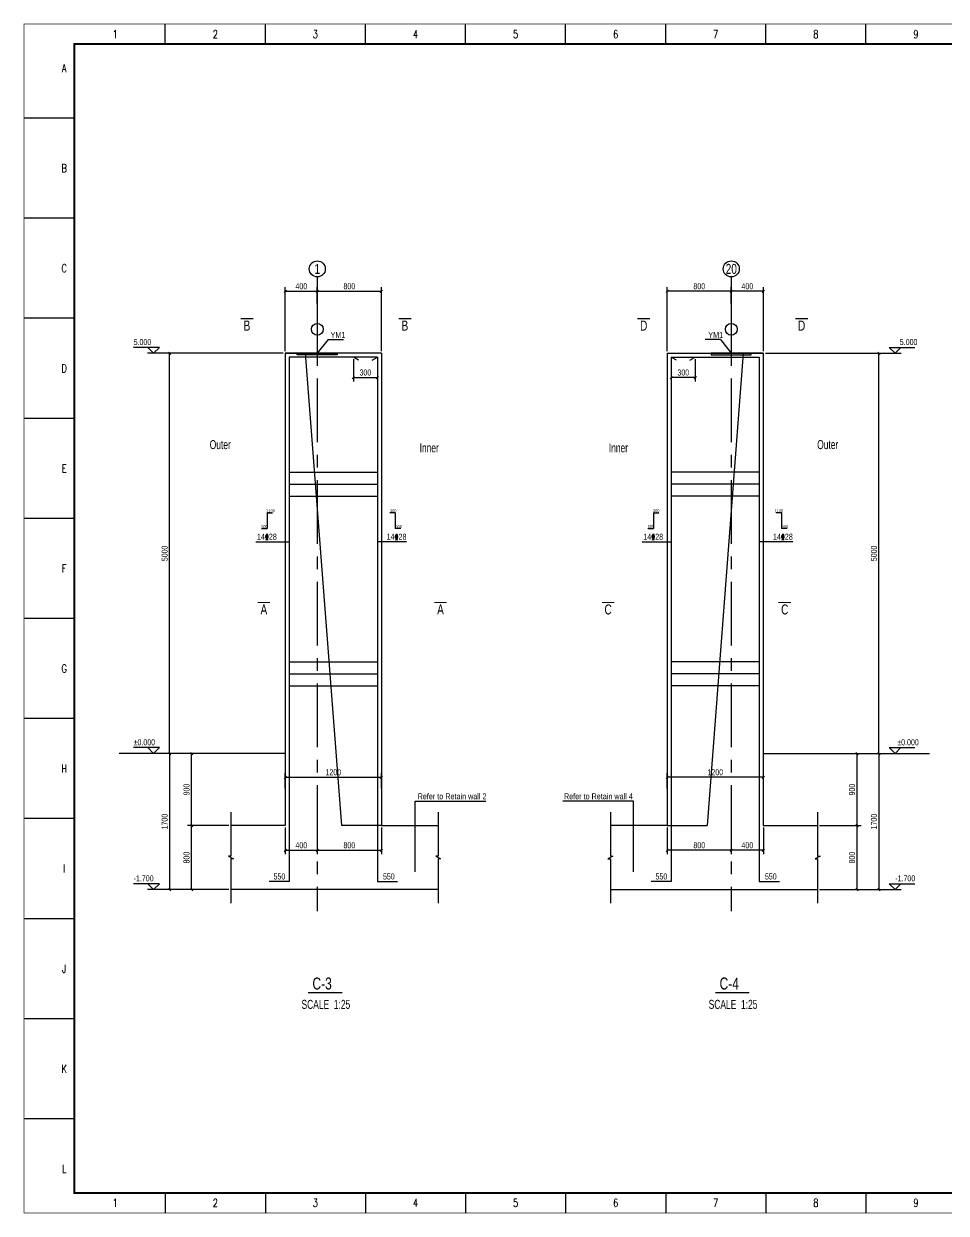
# Model space of a CAD drawing. Header units: millimetres. Extents: x -15901 to 146244, y -607033 to -56344.
# Drawn here: x -12722 to 33359, y -607033 to -547598 of the extents above; entities that cross this region are included whole.
import ezdxf
from ezdxf.enums import TextEntityAlignment as Align

# ---------------------------------------------------------------- set-up
doc = ezdxf.new("R2010")
doc.units = ezdxf.units.MM
doc.header["$LTSCALE"] = 2000
doc.linetypes.add('CENTER', pattern=[50.8, 31.75, -6.35, 6.35, -6.35])
doc.linetypes.add('HIDDEN', pattern=[9.525, 6.35, -3.175])
for name, color, linetype in [('4', 2, 'Continuous'), ('S_01', 3, 'Continuous'), ('S_01_OUTL', 3, 'Continuous'), ('S_02_AXIS', 171, 'CENTER'), ('S_03_HIDD', 4, 'HIDDEN'), ('S_04', 2, 'Continuous'), ('S_04_TEXT', 2, 'Continuous'), ('S_05_DIMS', 7, 'Continuous'), ('S_06_RBAR', 1, 'Continuous'), ('S_07_LSHOW', 6, 'Continuous'), ('S_08_HATCH', 8, 'Continuous'), ('TEXT', 3, 'Continuous'), ('TK', 1, 'Continuous')]:
    doc.layers.add(name, color=color, linetype=linetype)
doc.styles.add('KS', font='kstxt.shx', dxfattribs={"width": 0.7, "height": 300, "bigfont": 'kshz.shx'})
doc.styles.add('TK-HZ', font='txt.shx', dxfattribs={"width": 0.8, "bigfont": 'hztxt.shx'})
doc.dimstyles.new('KSDIM0.25', dxfattribs={"dimtxt": 300, "dimasz": 120, "dimexe": 200, "dimexo": 100, "dimgap": 100, "dimtad": 1, "dimdec": 0, "dimlfac": 0.25, "dimzin": 14, "dimdsep": 46, "dimtxsty": 'KS', "dimblk": 'ARCHTICK', "dimblk1": 'OBLIQUE', "dimblk2": 'OBLIQUE', "dimsah": 1, "dimcen": -900, "dimclrd": 7, "dimclre": 7, "dimclrt": 2, "dimazin": 3, "dimtfac": 1, "dimtdec": 0, "dimtix": 1, "dimtmove": 2, "dimatfit": 2, "dimfxl": 1, "dimtolj": 1, "dimtzin": 14, "dimlwd": -3, "dimarcsym": 0})
doc.dimstyles.new('KSDIM1.2', dxfattribs={"dimtxt": 300, "dimasz": 120, "dimexe": 200, "dimexo": 100, "dimgap": 100, "dimtad": 1, "dimdec": 0, "dimlfac": 1.2, "dimzin": 14, "dimdsep": 46, "dimtxsty": 'KS', "dimblk": 'ARCHTICK', "dimblk1": 'OBLIQUE', "dimblk2": 'OBLIQUE', "dimsah": 1, "dimcen": -900, "dimclrd": 7, "dimclre": 7, "dimclrt": 2, "dimazin": 3, "dimtfac": 1, "dimtdec": 0, "dimtix": 1, "dimtmove": 2, "dimatfit": 2, "dimfxl": 1, "dimtolj": 1, "dimtzin": 14, "dimlwd": -3, "dimlwe": -1, "dimarcsym": 0})

# ---------------------------------------------------------------- blocks, each defined once
blk = doc.blocks.new('A1-1')
at = {"layer": 'TK', "color": 7}
for p, q in [((7050, 58400), (7050, 59400)), ((12050, 58400), (12050, 59400)), ((17050, 58400), (17050, 59400)), ((22050, 58400), (22050, 59400)), ((27050, 58400), (27050, 59400)), ((32050, 58400), (32050, 59400)), ((37050, 58400), (37050, 59400)), ((42050, 58400), (42050, 59400)), ((2500, 54700), (0, 54700)), ((2500, 49700), (0, 49700)), ((2500, 44700), (0, 44700)), ((2500, 39700), (0, 39700)), ((2500, 34700), (0, 34700)), ((2500, 29700), (0, 29700)), ((2500, 24700), (0, 24700)), ((2500, 19700), (0, 19700)), ((2500, 14700), (0, 14700)), ((2500, 9700), (0, 9700)), ((2500, 4700), (0, 4700)), ((7050, 1000), (7050, 0)), ((12050, 1000), (12050, 0)), ((17050, 1000), (17050, 0)), ((22050, 1000), (22050, 0)), ((27050, 1000), (27050, 0)), ((32050, 1000), (32050, 0)), ((37050, 1000), (37050, 0)), ((42050, 1000), (42050, 0))]:
    blk.add_line(p, q, dxfattribs=at)
for points, const_width in [([(0, 0), (84100, 0), (84100, 59400), (0, 59400)], 35), ([(2500, 1000), (83100, 1000), (83100, 58400), (2500, 58400)], 100)]:
    blk.add_lwpolyline(points, close=True, dxfattribs=dict(at, const_width=const_width))
at = {"layer": 'TK', "color": 7, "style": 'TK-HZ', "width": 0.75}
for s, p in [('1', (4550, 58900)), ('2', (9550, 58900)), ('3', (14550, 58900)), ('4', (19550, 58900)), ('5', (24550, 58900)), ('6', (29550, 58900)), ('7', (34550, 58900)), ('8', (39550, 58900)), ('9', (44550, 58900)), ('A', (2000, 57200)), ('B', (2000, 52200)), ('C', (2000, 47200)), ('D', (2000, 42200)), ('E', (2000, 37200)), ('F', (2000, 32200)), ('G', (2000, 27200)), ('H', (2000, 22200)), ('I', (2000, 17200)), ('J', (2000, 12200)), ('K', (2000, 7200)), ('L', (2000, 2200)), ('1', (4550, 500)), ('2', (9550, 500)), ('3', (14550, 500)), ('4', (19550, 500)), ('5', (24550, 500)), ('6', (29550, 500)), ('7', (34550, 500)), ('8', (39550, 500)), ('9', (44550, 500))]:
    blk.add_text(s, height=400, dxfattribs=at).set_placement(p, align=Align.MIDDLE_CENTER)
blk = doc.blocks.new('_OBLIQUE')
at = {"color": 1}
blk.add_line((-0.5, -0.5), (0.5, 0.5), dxfattribs=at)
blk = doc.blocks.new('*D669')
at = {"layer": 'Defpoints', "color": 0}
for p in [(1941, -560964), (1941, -561669), (341, -564063)]:
    blk.add_point(p, dxfattribs=at)
at = {"layer": 'S_05_DIMS', "color": 7, "lineweight": -2}
for p, q in [((341, -563963), (341, -560764)), ((1941, -561569), (1941, -560764))]:
    blk.add_line(p, q, dxfattribs=at)
at = {"layer": 'S_05_DIMS', "color": 7, "lineweight": -3}
blk.add_line((341, -560964), (1941, -560964), dxfattribs=at)
at = {"layer": 'S_05_DIMS', "color": 7, "linetype": 'ByBlock', "lineweight": -3, "xscale": 120, "yscale": 120, "zscale": 120, "rotation": 180}
blk.add_blockref('_OBLIQUE', (341, -560964), dxfattribs=at)
at = {"layer": 'S_05_DIMS', "color": 7, "linetype": 'ByBlock', "lineweight": -3, "xscale": 120, "yscale": 120, "zscale": 120}
blk.add_blockref('_OBLIQUE', (1941, -560964), dxfattribs=at)
at = {"layer": 'S_05_DIMS', "color": 2, "insert": (1141, -560714), "char_height": 300, "attachment_point": 5, "style": 'KS'}
blk.add_mtext('\\A1;400', dxfattribs=at)
blk = doc.blocks.new('_ArchTick')
at = {"color": 0, "linetype": 'ByBlock', "const_width": 0.15}
blk.add_lwpolyline([(-0.5, -0.5), (0.5, 0.5)], dxfattribs=at)
blk = doc.blocks.new('*D670')
at = {"layer": 'Defpoints', "color": 0}
for p in [(5141, -560964), (1941, -561669), (5141, -564063)]:
    blk.add_point(p, dxfattribs=at)
at = {"layer": 'S_05_DIMS', "color": 7, "lineweight": -2}
for p, q in [((1941, -561569), (1941, -560764)), ((5141, -563963), (5141, -560764))]:
    blk.add_line(p, q, dxfattribs=at)
at = {"layer": 'S_05_DIMS', "color": 7, "lineweight": -3}
blk.add_line((1941, -560964), (5141, -560964), dxfattribs=at)
at = {"layer": 'S_05_DIMS', "color": 7, "linetype": 'ByBlock', "lineweight": -3, "xscale": 120, "yscale": 120, "zscale": 120, "rotation": 180}
blk.add_blockref('_OBLIQUE', (1941, -560964), dxfattribs=at)
at = {"layer": 'S_05_DIMS', "color": 7, "linetype": 'ByBlock', "lineweight": -3, "xscale": 120, "yscale": 120, "zscale": 120}
blk.add_blockref('_OBLIQUE', (5141, -560964), dxfattribs=at)
at = {"layer": 'S_05_DIMS', "color": 2, "insert": (3541, -560714), "char_height": 300, "attachment_point": 5, "style": 'KS'}
blk.add_mtext('\\A1;800', dxfattribs=at)
blk = doc.blocks.new('*D671')
at = {"layer": 'Defpoints', "color": 0}
for p in [(-5437, -564063), (341, -564063), (-4239, -584063)]:
    blk.add_point(p, dxfattribs=at)
at = {"layer": 'S_05_DIMS', "color": 7, "lineweight": -2}
for p, q in [((241, -564063), (-5637, -564063)), ((-4339, -584063), (-5637, -584063))]:
    blk.add_line(p, q, dxfattribs=at)
at = {"layer": 'S_05_DIMS', "color": 7, "lineweight": -3}
blk.add_line((-5437, -584063), (-5437, -564063), dxfattribs=at)
at = {"layer": 'S_05_DIMS', "color": 7, "linetype": 'ByBlock', "lineweight": -3, "xscale": 120, "yscale": 120, "zscale": 120}
for p, rotation in [((-5437, -564063), 90), ((-5437, -584063), 270)]:
    blk.add_blockref('_OBLIQUE', p, dxfattribs=dict(at, rotation=rotation))
at = {"layer": 'S_05_DIMS', "color": 2, "insert": (-5687, -574063), "char_height": 300, "attachment_point": 5, "rotation": 90, "style": 'KS'}
blk.add_mtext('\\A1;5000', dxfattribs=at)
blk = doc.blocks.new('*D672')
at = {"layer": 'Defpoints', "color": 0}
for p in [(-4239, -584063), (-5437, -590863), (-2371, -590863)]:
    blk.add_point(p, dxfattribs=at)
at = {"layer": 'S_05_DIMS', "color": 7, "lineweight": -2}
for p, q in [((-4339, -584063), (-5637, -584063)), ((-2471, -590863), (-5637, -590863))]:
    blk.add_line(p, q, dxfattribs=at)
at = {"layer": 'S_05_DIMS', "color": 7, "lineweight": -3}
blk.add_line((-5437, -584063), (-5437, -590863), dxfattribs=at)
at = {"layer": 'S_05_DIMS', "color": 7, "linetype": 'ByBlock', "lineweight": -3, "xscale": 120, "yscale": 120, "zscale": 120}
for p, rotation in [((-5437, -584063), 90), ((-5437, -590863), 270)]:
    blk.add_blockref('_OBLIQUE', p, dxfattribs=dict(at, rotation=rotation))
at = {"layer": 'S_05_DIMS', "color": 2, "insert": (-5687, -587463), "char_height": 300, "attachment_point": 5, "rotation": 90, "style": 'KS'}
blk.add_mtext('\\A1;1700', dxfattribs=at)
blk = doc.blocks.new('*D673')
at = {"layer": 'Defpoints', "color": 0}
for p in [(341, -587663), (1941, -588351), (1941, -588897)]:
    blk.add_point(p, dxfattribs=at)
at = {"layer": 'S_05_DIMS', "color": 7, "lineweight": -2}
for p, q in [((341, -587763), (341, -589097)), ((1941, -588451), (1941, -589097))]:
    blk.add_line(p, q, dxfattribs=at)
at = {"layer": 'S_05_DIMS', "color": 7, "lineweight": -3}
blk.add_line((341, -588897), (1941, -588897), dxfattribs=at)
at = {"layer": 'S_05_DIMS', "color": 7, "linetype": 'ByBlock', "lineweight": -3, "xscale": 120, "yscale": 120, "zscale": 120, "rotation": 180}
blk.add_blockref('_OBLIQUE', (341, -588897), dxfattribs=at)
at = {"layer": 'S_05_DIMS', "color": 7, "linetype": 'ByBlock', "lineweight": -3, "xscale": 120, "yscale": 120, "zscale": 120}
blk.add_blockref('_OBLIQUE', (1941, -588897), dxfattribs=at)
at = {"layer": 'S_05_DIMS', "color": 2, "insert": (1141, -588647), "char_height": 300, "attachment_point": 5, "style": 'KS'}
blk.add_mtext('\\A1;400', dxfattribs=at)
blk = doc.blocks.new('*D674')
at = {"layer": 'Defpoints', "color": 0}
for p in [(-4341, -587663), (-2371, -587663), (-2371, -590863)]:
    blk.add_point(p, dxfattribs=at)
at = {"layer": 'S_05_DIMS', "color": 7, "lineweight": -2}
for p, q in [((-2471, -587663), (-4541, -587663)), ((-2471, -590863), (-4541, -590863))]:
    blk.add_line(p, q, dxfattribs=at)
at = {"layer": 'S_05_DIMS', "color": 7, "lineweight": -3}
blk.add_line((-4341, -590863), (-4341, -587663), dxfattribs=at)
at = {"layer": 'S_05_DIMS', "color": 7, "linetype": 'ByBlock', "lineweight": -3, "xscale": 120, "yscale": 120, "zscale": 120}
for p, rotation in [((-4341, -587663), 90), ((-4341, -590863), 270)]:
    blk.add_blockref('_OBLIQUE', p, dxfattribs=dict(at, rotation=rotation))
at = {"layer": 'S_05_DIMS', "color": 2, "insert": (-4591, -589263), "char_height": 300, "attachment_point": 5, "rotation": 90, "style": 'KS'}
blk.add_mtext('\\A1;800', dxfattribs=at)
blk = doc.blocks.new('*D675')
at = {"layer": 'Defpoints', "color": 0}
for p in [(-4341, -584063), (-2926, -584063), (-2371, -587663)]:
    blk.add_point(p, dxfattribs=at)
at = {"layer": 'S_05_DIMS', "color": 7, "lineweight": -2}
for p, q in [((-3026, -584063), (-4541, -584063)), ((-2471, -587663), (-4541, -587663))]:
    blk.add_line(p, q, dxfattribs=at)
at = {"layer": 'S_05_DIMS', "color": 7, "lineweight": -3}
blk.add_line((-4341, -587663), (-4341, -584063), dxfattribs=at)
at = {"layer": 'S_05_DIMS', "color": 7, "linetype": 'ByBlock', "lineweight": -3, "xscale": 120, "yscale": 120, "zscale": 120}
for p, rotation in [((-4341, -584063), 90), ((-4341, -587663), 270)]:
    blk.add_blockref('_OBLIQUE', p, dxfattribs=dict(at, rotation=rotation))
at = {"layer": 'S_05_DIMS', "color": 2, "insert": (-4591, -585863), "char_height": 300, "attachment_point": 5, "rotation": 90, "style": 'KS'}
blk.add_mtext('\\A1;900', dxfattribs=at)
blk = doc.blocks.new('*D676')
at = {"layer": 'Defpoints', "color": 0}
for p in [(5141, -587663), (1941, -588351), (5141, -588897)]:
    blk.add_point(p, dxfattribs=at)
at = {"layer": 'S_05_DIMS', "color": 7, "lineweight": -2}
for p, q in [((5141, -587763), (5141, -589097)), ((1941, -588451), (1941, -589097))]:
    blk.add_line(p, q, dxfattribs=at)
at = {"layer": 'S_05_DIMS', "color": 7, "lineweight": -3}
blk.add_line((1941, -588897), (5141, -588897), dxfattribs=at)
at = {"layer": 'S_05_DIMS', "color": 7, "linetype": 'ByBlock', "lineweight": -3, "xscale": 120, "yscale": 120, "zscale": 120, "rotation": 180}
blk.add_blockref('_OBLIQUE', (1941, -588897), dxfattribs=at)
at = {"layer": 'S_05_DIMS', "color": 7, "linetype": 'ByBlock', "lineweight": -3, "xscale": 120, "yscale": 120, "zscale": 120}
blk.add_blockref('_OBLIQUE', (5141, -588897), dxfattribs=at)
at = {"layer": 'S_05_DIMS', "color": 2, "insert": (3541, -588647), "char_height": 300, "attachment_point": 5, "style": 'KS'}
blk.add_mtext('\\A1;800', dxfattribs=at)
blk = doc.blocks.new('*D677')
at = {"layer": 'Defpoints', "color": 0}
for p in [(3741, -564263), (4941, -564263), (4941, -565275)]:
    blk.add_point(p, dxfattribs=at)
at = {"layer": 'S_05_DIMS', "color": 7}
for p, q in [((3741, -564363), (3741, -565475)), ((4941, -564363), (4941, -565475))]:
    blk.add_line(p, q, dxfattribs=at)
at = {"layer": 'S_05_DIMS', "color": 7, "lineweight": -3}
blk.add_line((3741, -565275), (4941, -565275), dxfattribs=at)
at = {"layer": 'S_05_DIMS', "color": 7, "linetype": 'ByBlock', "lineweight": -3, "xscale": 120, "yscale": 120, "zscale": 120, "rotation": 180}
blk.add_blockref('_OBLIQUE', (3741, -565275), dxfattribs=at)
at = {"layer": 'S_05_DIMS', "color": 7, "linetype": 'ByBlock', "lineweight": -3, "xscale": 120, "yscale": 120, "zscale": 120}
blk.add_blockref('_OBLIQUE', (4941, -565275), dxfattribs=at)
at = {"layer": 'S_05_DIMS', "color": 2, "insert": (4341, -565025), "char_height": 300, "attachment_point": 5, "style": 'KS'}
blk.add_mtext('\\A1;300', dxfattribs=at)
blk = doc.blocks.new('*D678')
at = {"layer": 'Defpoints', "color": 0}
for p in [(5141, -585251), (341, -585913), (5141, -585913)]:
    blk.add_point(p, dxfattribs=at)
at = {"layer": 'S_05_DIMS', "color": 7}
for p, q in [((341, -585813), (341, -585051)), ((5141, -585813), (5141, -585051))]:
    blk.add_line(p, q, dxfattribs=at)
at = {"layer": 'S_05_DIMS', "color": 7, "lineweight": -3}
blk.add_line((341, -585251), (5141, -585251), dxfattribs=at)
at = {"layer": 'S_05_DIMS', "color": 7, "linetype": 'ByBlock', "lineweight": -3, "xscale": 120, "yscale": 120, "zscale": 120, "rotation": 180}
blk.add_blockref('_OBLIQUE', (341, -585251), dxfattribs=at)
at = {"layer": 'S_05_DIMS', "color": 7, "linetype": 'ByBlock', "lineweight": -3, "xscale": 120, "yscale": 120, "zscale": 120}
blk.add_blockref('_OBLIQUE', (5141, -585251), dxfattribs=at)
at = {"layer": 'S_05_DIMS', "color": 2, "insert": (2741, -585001), "char_height": 300, "attachment_point": 5, "style": 'KS'}
blk.add_mtext('\\A1;1200', dxfattribs=at)
blk = doc.blocks.new('*D679')
at = {"layer": 'Defpoints', "color": 0}
for p in [(22623, -560964), (22623, -561669), (24223, -564063)]:
    blk.add_point(p, dxfattribs=at)
at = {"layer": 'S_05_DIMS', "color": 7, "lineweight": -2}
for p, q in [((22623, -561569), (22623, -560764)), ((24223, -563963), (24223, -560764))]:
    blk.add_line(p, q, dxfattribs=at)
at = {"layer": 'S_05_DIMS', "color": 7, "lineweight": -3}
blk.add_line((24223, -560964), (22623, -560964), dxfattribs=at)
at = {"layer": 'S_05_DIMS', "color": 7, "linetype": 'ByBlock', "lineweight": -3, "xscale": 120, "yscale": 120, "zscale": 120, "rotation": 180}
blk.add_blockref('_OBLIQUE', (22623, -560964), dxfattribs=at)
at = {"layer": 'S_05_DIMS', "color": 7, "linetype": 'ByBlock', "lineweight": -3, "xscale": 120, "yscale": 120, "zscale": 120}
blk.add_blockref('_OBLIQUE', (24223, -560964), dxfattribs=at)
at = {"layer": 'S_05_DIMS', "color": 2, "insert": (23423, -560714), "char_height": 300, "attachment_point": 5, "style": 'KS'}
blk.add_mtext('\\A1;400', dxfattribs=at)
blk = doc.blocks.new('*D680')
at = {"layer": 'Defpoints', "color": 0}
for p in [(19423, -560964), (22623, -561669), (19423, -564063)]:
    blk.add_point(p, dxfattribs=at)
at = {"layer": 'S_05_DIMS', "color": 7, "lineweight": -2}
for p, q in [((19423, -563963), (19423, -560764)), ((22623, -561569), (22623, -560764))]:
    blk.add_line(p, q, dxfattribs=at)
at = {"layer": 'S_05_DIMS', "color": 7, "lineweight": -3}
blk.add_line((22623, -560964), (19423, -560964), dxfattribs=at)
at = {"layer": 'S_05_DIMS', "color": 7, "linetype": 'ByBlock', "lineweight": -3, "xscale": 120, "yscale": 120, "zscale": 120, "rotation": 180}
blk.add_blockref('_OBLIQUE', (19423, -560964), dxfattribs=at)
at = {"layer": 'S_05_DIMS', "color": 7, "linetype": 'ByBlock', "lineweight": -3, "xscale": 120, "yscale": 120, "zscale": 120}
blk.add_blockref('_OBLIQUE', (22623, -560964), dxfattribs=at)
at = {"layer": 'S_05_DIMS', "color": 2, "insert": (21023, -560714), "char_height": 300, "attachment_point": 5, "style": 'KS'}
blk.add_mtext('\\A1;800', dxfattribs=at)
blk = doc.blocks.new('*D681')
at = {"layer": 'Defpoints', "color": 0}
for p in [(24223, -564063), (30001, -564063), (28803, -584063)]:
    blk.add_point(p, dxfattribs=at)
at = {"layer": 'S_05_DIMS', "color": 7, "lineweight": -2}
for p, q in [((24323, -564063), (30201, -564063)), ((28903, -584063), (30201, -584063))]:
    blk.add_line(p, q, dxfattribs=at)
at = {"layer": 'S_05_DIMS', "color": 7, "lineweight": -3}
blk.add_line((30001, -584063), (30001, -564063), dxfattribs=at)
at = {"layer": 'S_05_DIMS', "color": 7, "linetype": 'ByBlock', "lineweight": -3, "xscale": 120, "yscale": 120, "zscale": 120}
for p, rotation in [((30001, -564063), 90.00000000000001), ((30001, -584063), 270)]:
    blk.add_blockref('_OBLIQUE', p, dxfattribs=dict(at, rotation=rotation))
at = {"layer": 'S_05_DIMS', "color": 2, "insert": (29751, -574063), "char_height": 300, "attachment_point": 5, "rotation": 90, "style": 'KS'}
blk.add_mtext('\\A1;5000', dxfattribs=at)
blk = doc.blocks.new('*D682')
at = {"layer": 'Defpoints', "color": 0}
for p in [(28803, -584063), (26935, -590863), (30001, -590863)]:
    blk.add_point(p, dxfattribs=at)
at = {"layer": 'S_05_DIMS', "color": 7, "lineweight": -2}
for p, q in [((28903, -584063), (30201, -584063)), ((27035, -590863), (30201, -590863))]:
    blk.add_line(p, q, dxfattribs=at)
at = {"layer": 'S_05_DIMS', "color": 7, "lineweight": -3}
blk.add_line((30001, -584063), (30001, -590863), dxfattribs=at)
at = {"layer": 'S_05_DIMS', "color": 7, "linetype": 'ByBlock', "lineweight": -3, "xscale": 120, "yscale": 120, "zscale": 120}
for p, rotation in [((30001, -584063), 90), ((30001, -590863), 270)]:
    blk.add_blockref('_OBLIQUE', p, dxfattribs=dict(at, rotation=rotation))
at = {"layer": 'S_05_DIMS', "color": 2, "insert": (29751, -587463), "char_height": 300, "attachment_point": 5, "rotation": 90, "style": 'KS'}
blk.add_mtext('\\A1;1700', dxfattribs=at)
blk = doc.blocks.new('*D683')
at = {"layer": 'Defpoints', "color": 0}
for p in [(24223, -587663), (22623, -588351), (22623, -588897)]:
    blk.add_point(p, dxfattribs=at)
at = {"layer": 'S_05_DIMS', "color": 7, "lineweight": -2}
for p, q in [((24223, -587763), (24223, -589097)), ((22623, -588451), (22623, -589097))]:
    blk.add_line(p, q, dxfattribs=at)
at = {"layer": 'S_05_DIMS', "color": 7, "lineweight": -3}
blk.add_line((24223, -588897), (22623, -588897), dxfattribs=at)
at = {"layer": 'S_05_DIMS', "color": 7, "linetype": 'ByBlock', "lineweight": -3, "xscale": 120, "yscale": 120, "zscale": 120, "rotation": 180}
blk.add_blockref('_OBLIQUE', (22623, -588897), dxfattribs=at)
at = {"layer": 'S_05_DIMS', "color": 7, "linetype": 'ByBlock', "lineweight": -3, "xscale": 120, "yscale": 120, "zscale": 120}
blk.add_blockref('_OBLIQUE', (24223, -588897), dxfattribs=at)
at = {"layer": 'S_05_DIMS', "color": 2, "insert": (23423, -588647), "char_height": 300, "attachment_point": 5, "style": 'KS'}
blk.add_mtext('\\A1;400', dxfattribs=at)
blk = doc.blocks.new('*D684')
at = {"layer": 'Defpoints', "color": 0}
for p in [(26935, -587663), (28905, -587663), (26935, -590863)]:
    blk.add_point(p, dxfattribs=at)
at = {"layer": 'S_05_DIMS', "color": 7, "lineweight": -2}
for p, q in [((27035, -587663), (29105, -587663)), ((27035, -590863), (29105, -590863))]:
    blk.add_line(p, q, dxfattribs=at)
at = {"layer": 'S_05_DIMS', "color": 7, "lineweight": -3}
blk.add_line((28905, -590863), (28905, -587663), dxfattribs=at)
at = {"layer": 'S_05_DIMS', "color": 7, "linetype": 'ByBlock', "lineweight": -3, "xscale": 120, "yscale": 120, "zscale": 120}
for p, rotation in [((28905, -587663), 90), ((28905, -590863), 270)]:
    blk.add_blockref('_OBLIQUE', p, dxfattribs=dict(at, rotation=rotation))
at = {"layer": 'S_05_DIMS', "color": 2, "insert": (28655, -589263), "char_height": 300, "attachment_point": 5, "rotation": 90, "style": 'KS'}
blk.add_mtext('\\A1;800', dxfattribs=at)
blk = doc.blocks.new('*D685')
at = {"layer": 'Defpoints', "color": 0}
for p in [(27490, -584063), (28905, -584063), (26935, -587663)]:
    blk.add_point(p, dxfattribs=at)
at = {"layer": 'S_05_DIMS', "color": 7, "lineweight": -2}
for p, q in [((27590, -584063), (29105, -584063)), ((27035, -587663), (29105, -587663))]:
    blk.add_line(p, q, dxfattribs=at)
at = {"layer": 'S_05_DIMS', "color": 7, "lineweight": -3}
blk.add_line((28905, -587663), (28905, -584063), dxfattribs=at)
at = {"layer": 'S_05_DIMS', "color": 7, "linetype": 'ByBlock', "lineweight": -3, "xscale": 120, "yscale": 120, "zscale": 120}
for p, rotation in [((28905, -584063), 90), ((28905, -587663), 270)]:
    blk.add_blockref('_OBLIQUE', p, dxfattribs=dict(at, rotation=rotation))
at = {"layer": 'S_05_DIMS', "color": 2, "insert": (28655, -585863), "char_height": 300, "attachment_point": 5, "rotation": 90, "style": 'KS'}
blk.add_mtext('\\A1;900', dxfattribs=at)
blk = doc.blocks.new('*D686')
at = {"layer": 'Defpoints', "color": 0}
for p in [(19423, -587663), (22623, -588351), (19423, -588897)]:
    blk.add_point(p, dxfattribs=at)
at = {"layer": 'S_05_DIMS', "color": 7, "lineweight": -2}
for p, q in [((19423, -587763), (19423, -589097)), ((22623, -588451), (22623, -589097))]:
    blk.add_line(p, q, dxfattribs=at)
at = {"layer": 'S_05_DIMS', "color": 7, "lineweight": -3}
blk.add_line((22623, -588897), (19423, -588897), dxfattribs=at)
at = {"layer": 'S_05_DIMS', "color": 7, "linetype": 'ByBlock', "lineweight": -3, "xscale": 120, "yscale": 120, "zscale": 120, "rotation": 180}
blk.add_blockref('_OBLIQUE', (19423, -588897), dxfattribs=at)
at = {"layer": 'S_05_DIMS', "color": 7, "linetype": 'ByBlock', "lineweight": -3, "xscale": 120, "yscale": 120, "zscale": 120}
blk.add_blockref('_OBLIQUE', (22623, -588897), dxfattribs=at)
at = {"layer": 'S_05_DIMS', "color": 2, "insert": (21023, -588647), "char_height": 300, "attachment_point": 5, "style": 'KS'}
blk.add_mtext('\\A1;800', dxfattribs=at)
blk = doc.blocks.new('*D687')
at = {"layer": 'Defpoints', "color": 0}
for p in [(19623, -564263), (20823, -564263), (19623, -565275)]:
    blk.add_point(p, dxfattribs=at)
at = {"layer": 'S_05_DIMS', "color": 7}
for p, q in [((19623, -564363), (19623, -565475)), ((20823, -564363), (20823, -565475))]:
    blk.add_line(p, q, dxfattribs=at)
at = {"layer": 'S_05_DIMS', "color": 7, "lineweight": -3}
blk.add_line((20823, -565275), (19623, -565275), dxfattribs=at)
at = {"layer": 'S_05_DIMS', "color": 7, "linetype": 'ByBlock', "lineweight": -3, "xscale": 120, "yscale": 120, "zscale": 120, "rotation": 180}
blk.add_blockref('_OBLIQUE', (19623, -565275), dxfattribs=at)
at = {"layer": 'S_05_DIMS', "color": 7, "linetype": 'ByBlock', "lineweight": -3, "xscale": 120, "yscale": 120, "zscale": 120}
blk.add_blockref('_OBLIQUE', (20823, -565275), dxfattribs=at)
at = {"layer": 'S_05_DIMS', "color": 2, "insert": (20223, -565025), "char_height": 300, "attachment_point": 5, "style": 'KS'}
blk.add_mtext('\\A1;300', dxfattribs=at)
blk = doc.blocks.new('*D688')
at = {"layer": 'Defpoints', "color": 0}
for p in [(19423, -585251), (19423, -585913), (24223, -585913)]:
    blk.add_point(p, dxfattribs=at)
at = {"layer": 'S_05_DIMS', "color": 7}
for p, q in [((19423, -585813), (19423, -585051)), ((24223, -585813), (24223, -585051))]:
    blk.add_line(p, q, dxfattribs=at)
at = {"layer": 'S_05_DIMS', "color": 7, "lineweight": -3}
blk.add_line((24223, -585251), (19423, -585251), dxfattribs=at)
at = {"layer": 'S_05_DIMS', "color": 7, "linetype": 'ByBlock', "lineweight": -3, "xscale": 120, "yscale": 120, "zscale": 120, "rotation": 180}
blk.add_blockref('_OBLIQUE', (19423, -585251), dxfattribs=at)
at = {"layer": 'S_05_DIMS', "color": 7, "linetype": 'ByBlock', "lineweight": -3, "xscale": 120, "yscale": 120, "zscale": 120}
blk.add_blockref('_OBLIQUE', (24223, -585251), dxfattribs=at)
at = {"layer": 'S_05_DIMS', "color": 2, "insert": (21823, -585001), "char_height": 300, "attachment_point": 5, "style": 'KS'}
blk.add_mtext('\\A1;1200', dxfattribs=at)

msp = doc.modelspace()

# ---------------------------------------------------------------- hatches: boundary and pattern name
at = {"layer": 'S_08_HATCH'}
h = msp.add_hatch(dxfattribs=at)
h.set_pattern_fill('ANSI31', color=6)
h.set_pattern_definition([(45, (-577132.77652, -763101.471), (-0.088388347648, 0.088388347648), [])])
h.paths.add_polyline_path([(1940.951, -564142.643), (1940.951, -564062.643), (940.951, -564062.643), (940.951, -564142.643)])
h.paths.add_polyline_path([(2940.951, -564142.643), (2940.951, -564062.643), (1940.951, -564062.643), (1940.951, -564142.643)])
h = msp.add_hatch(dxfattribs=at)
h.set_pattern_fill('ANSI31', color=6, angle=180)
h.set_pattern_definition([(45, (-583701.1641, -763101.471), (-0.088388347648, 0.088388347648), [])])
h.paths.add_polyline_path([(22622.787, -564142.643), (22622.787, -564062.643), (23622.787, -564062.643), (23622.787, -564142.643)])
h.paths.add_polyline_path([(21622.787, -564142.643), (21622.787, -564062.643), (22622.787, -564062.643), (22622.787, -564142.643)])

# ---------------------------------------------------------------- linework, layer by layer
at = {"layer": 'S_01', "const_width": 60}
for points in [[(3189.198, -596014.636), (1481.75, -596014.636)], [(23530.011, -596014.636), (21822.563, -596014.636)]]:
    msp.add_lwpolyline(points, dxfattribs=at)
at = {"layer": 'S_01'}
for centre in [(1940.951, -559845.321), (22622.787, -559845.321)]:
    msp.add_circle(centre, 400, dxfattribs=at)
at = {"layer": 'S_01_OUTL'}
for p, q in [((340.951, -564062.643), (340.951, -587662.643)), ((5140.951, -564062.643), (340.951, -564062.643)), ((5140.951, -564062.643), (5140.951, -587662.643)), ((19422.787, -564062.643), (19422.787, -587662.643)), ((19422.787, -564062.643), (24222.787, -564062.643)), ((24222.787, -564062.643), (24222.787, -587662.643)), ((340.951, -587662.643), (-2371.384, -587662.643)), ((5140.951, -587662.643), (7982.887, -587662.643)), ((19422.787, -587662.643), (16580.851, -587662.643)), ((24222.787, -587662.643), (26935.122, -587662.643)), ((7982.887, -590862.643), (-2371.384, -590862.643)), ((16580.851, -590862.643), (26935.122, -590862.643))]:
    msp.add_line(p, q, dxfattribs=at)
for points in [[(-1883.651, -562334.097, 60, 60, 0), (-1258.651, -562334.097, 0, 0, 0)], [(6005.076, -562334.097, 60, 60, 0), (6630.076, -562334.097, 0, 0, 0)], [(18558.662, -562334.097, 60, 60, 0), (17933.662, -562334.097, 0, 0, 0)], [(26447.39, -562334.097, 60, 60, 0), (25822.39, -562334.097, 0, 0, 0)], [(-1041.689, -576517.718, 60, 60, 0), (-416.689, -576517.718, 0, 0, 0)], [(7783.105, -576517.718, 60, 60, 0), (8408.105, -576517.718, 0, 0, 0)], [(16780.633, -576517.718, 60, 60, 0), (16155.633, -576517.718, 0, 0, 0)], [(25605.427, -576517.718, 60, 60, 0), (24980.427, -576517.718, 0, 0, 0)]]:
    msp.add_lwpolyline(points, format="xyseb", dxfattribs=at)
for points in [[(940.951, -564062.643), (2940.951, -564062.643), (2940.951, -564142.643), (940.951, -564142.643)], [(23622.787, -564062.643), (21622.787, -564062.643), (21622.787, -564142.643), (23622.787, -564142.643)]]:
    msp.add_lwpolyline(points, close=True, dxfattribs=at)
at = {"layer": 'S_02_AXIS', "ltscale": 0.05}
for p, q in [((1940.951, -560245.321), (1940.951, -591947.249)), ((22622.787, -560245.321), (22622.787, -591947.249))]:
    msp.add_line(p, q, dxfattribs=at)
at = {"layer": 'S_03_HIDD', "ltscale": 5}
for p, q in [((340.951, -564062.643), (1340.951, -564062.643)), ((340.951, -564062.643), (340.951, -587662.643)), ((1340.951, -564062.643), (3140.951, -587662.643)), ((23222.787, -564062.643), (21422.787, -587662.643)), ((24222.787, -564062.643), (23222.787, -564062.643)), ((24222.787, -564062.643), (24222.787, -587662.643)), ((340.951, -587662.643), (340.951, -587662.643)), ((5140.951, -587662.643), (3140.951, -587662.643)), ((19422.787, -587662.643), (21422.787, -587662.643)), ((24222.787, -587662.643), (24222.787, -587662.643))]:
    msp.add_line(p, q, dxfattribs=at)
at = {"layer": 'S_04'}
for p, q in [((2480.693, -563380.661), (1940.951, -564062.643)), ((2480.693, -563380.661), (3254.907, -563380.661)), ((22083.045, -563380.661), (21308.831, -563380.661)), ((22083.045, -563380.661), (22622.787, -564062.643)), ((-1130.705, -573476.257), (540.951, -573476.257)), ((6394.374, -573476.257), (4940.951, -573476.257)), ((18169.364, -573476.257), (19622.787, -573476.257)), ((25694.443, -573476.257), (24022.787, -573476.257)), ((340.951, -584062.643), (-7953.511, -584062.643)), ((24222.787, -584062.643), (32517.249, -584062.643))]:
    msp.add_line(p, q, dxfattribs=at)
at = {"layer": 'S_04_TEXT'}
for p, q in [((6829.833, -589978.567), (6829.833, -586436.14)), ((6829.833, -586436.14), (10360.491, -586436.14)), ((17733.905, -586436.14), (14203.247, -586436.14)), ((17733.905, -589978.567), (17733.905, -586436.14))]:
    msp.add_line(p, q, dxfattribs=at)
for points in [[(-6534.125, -563765.658), (-6237.14, -564062.643), (-5940.155, -563765.658), (-7234.125, -563765.658)], [(31097.863, -563765.658), (30800.878, -564062.643), (30503.893, -563765.658), (31797.863, -563765.658)], [(-5437.14, -564062.643), (-6537.14, -564062.643)], [(30000.878, -564062.643), (31100.878, -564062.643)], [(-6534.125, -583765.658), (-6237.14, -584062.643), (-5940.155, -583765.658), (-7234.125, -583765.658)], [(-5437.14, -584062.643), (-6537.14, -584062.643)], [(30000.878, -584062.643), (31100.878, -584062.643)], [(31097.863, -583765.658), (30800.878, -584062.643), (30503.893, -583765.658), (31797.863, -583765.658)], [(-6534.125, -590565.658), (-6237.14, -590862.643), (-5940.155, -590565.658), (-7234.125, -590565.658)], [(31097.863, -590565.658), (30800.878, -590862.643), (30503.893, -590565.658), (31797.863, -590565.658)], [(-5437.14, -590862.643), (-6537.14, -590862.643)], [(30000.878, -590862.643), (31100.878, -590862.643)]]:
    msp.add_lwpolyline(points, dxfattribs=at)
at = {"layer": 'S_04_TEXT', "color": 2}
for points in [[(-2371.384, -586993.328), (-2371.384, -589192.643), (-2491.384, -589192.643), (-2251.384, -589332.643), (-2371.384, -589332.643), (-2371.384, -591531.958)], [(7982.887, -586993.328), (7982.887, -589192.643), (7862.887, -589192.643), (8102.887, -589332.643), (7982.887, -589332.643), (7982.887, -591531.958)], [(16580.851, -586993.328), (16580.851, -589192.643), (16700.851, -589192.643), (16460.851, -589332.643), (16580.851, -589332.643), (16580.851, -591531.958)], [(26935.122, -586993.328), (26935.122, -589192.643), (27055.122, -589192.643), (26815.122, -589332.643), (26935.122, -589332.643), (26935.122, -591531.958)]]:
    msp.add_lwpolyline(points, dxfattribs=at)
at = {"layer": 'S_06_RBAR'}
for p, q in [((4940.951, -564262.643), (540.951, -564262.643)), ((540.951, -564262.643), (540.951, -590462.643)), ((4004.618, -564412.898), (3740.951, -564262.643)), ((4677.284, -564412.898), (4940.951, -564262.643)), ((4940.951, -564262.643), (4940.951, -590462.643)), ((19622.787, -564262.643), (24022.787, -564262.643)), ((19622.787, -564262.643), (19622.787, -590462.643)), ((19886.454, -564412.898), (19622.787, -564262.643)), ((20559.12, -564412.898), (20822.787, -564262.643)), ((24022.787, -564262.643), (24022.787, -590462.643)), ((540.951, -569997.901), (4940.951, -569997.901)), ((24022.787, -569997.901), (19622.787, -569997.901)), ((540.951, -570597.901), (4940.951, -570597.901)), ((24022.787, -570597.901), (19622.787, -570597.901)), ((540.951, -571197.901), (4940.951, -571197.901)), ((24022.787, -571197.901), (19622.787, -571197.901)), ((-559.036, -572030.727), (-559.036, -572825.453)), ((-559.036, -572030.727), (-304.917, -572030.727)), ((5822.704, -572030.727), (5568.586, -572030.727)), ((5822.704, -572030.727), (5822.704, -572825.453)), ((18741.034, -572030.727), (18741.034, -572825.453)), ((18741.034, -572030.727), (18995.152, -572030.727)), ((25122.774, -572030.727), (24868.655, -572030.727)), ((25122.774, -572030.727), (25122.774, -572825.453)), ((-852.772, -572825.453), (-559.036, -572825.453)), ((6116.441, -572825.453), (5822.704, -572825.453)), ((18447.297, -572825.453), (18741.034, -572825.453)), ((25416.51, -572825.453), (25122.774, -572825.453)), ((540.951, -579479.686), (4940.951, -579479.686)), ((24022.787, -579479.686), (19622.787, -579479.686)), ((540.951, -580079.686), (4940.951, -580079.686)), ((24022.787, -580079.686), (19622.787, -580079.686)), ((540.951, -580679.686), (4940.951, -580679.686)), ((24022.787, -580679.686), (19622.787, -580679.686)), ((540.951, -590462.643), (-459.049, -590462.643)), ((4940.951, -590462.643), (5940.951, -590462.643)), ((19622.787, -590462.643), (18622.787, -590462.643)), ((24022.787, -590462.643), (25022.787, -590462.643))]:
    msp.add_line(p, q, dxfattribs=at)
at = {"layer": 'S_07_LSHOW'}
for p, q in [((1940.951, -563159.22), (1940.951, -564062.643)), ((22622.787, -563159.22), (22622.787, -564062.643))]:
    msp.add_line(p, q, dxfattribs=at)
for centre in [(1940.951, -562862.643), (22622.787, -562862.643)]:
    msp.add_circle(centre, 296.577, dxfattribs=at)

# ---------------------------------------------------------------- block references
at = {"layer": 'TK', "color": 7}
msp.add_blockref('A1-1', (-12704.988, -607015.378), dxfattribs=at)

# ---------------------------------------------------------------- texts
at = {"layer": '4', "style": 'KS', "width": 0.75}
for s, p in [('C-3', (1695.863, -595854.908)), ('C-4', (22036.676, -595854.908))]:
    msp.add_text(s, height=600, dxfattribs=at).set_placement(p)
at = {"layer": 'S_01_OUTL', "style": 'KS', "width": 0.75}
for s, p in [('B', (-1571.151, -562679.613)), ('B', (6317.576, -562679.613)), ('D', (18246.162, -562679.613)), ('D', (26134.89, -562679.613)), ('A', (-729.189, -576863.234)), ('A', (8095.605, -576863.234)), ('C', (16468.133, -576863.234)), ('C', (25292.927, -576863.234))]:
    msp.add_text(s, height=500, dxfattribs=at).set_placement(p, align=Align.MIDDLE_CENTER)
at = {"layer": 'S_04', "style": 'KS', "width": 0.75}
for s, p in [('1', (1940.951, -559845.321)), ('20', (22622.787, -559845.321))]:
    msp.add_text(s, height=500, dxfattribs=at).set_placement(p, align=Align.MIDDLE)
for s, height, p in [('YM1', 300, (2604.106, -563294.918)), ('YM1', 300, (21473.632, -563294.918)), ('1100', 150, (-601.118, -572004.251)), ('300', 150, (5577.165, -572004.251)), ('300', 150, (18716.573, -572004.251)), ('1100', 150, (24791.356, -572004.251)), ('500', 150, (-854.388, -572797.103)), ('500', 150, (5848.057, -572797.103)), ('500', 150, (18445.681, -572797.103)), ('500', 150, (25148.127, -572797.103)), ('14%%13228', 300, (-1075.097, -573381.256)), ('14%%13228', 300, (5402.766, -573381.256)), ('14%%13228', 300, (18224.972, -573381.256)), ('14%%13228', 300, (24702.836, -573381.256)), ('Refer to Retain wall 2', 300, (6953.246, -586350.396)), ('Refer to Retain wall 4', 300, (14262.492, -586350.396))]:
    msp.add_text(s, height=height, dxfattribs=at).set_placement(p)
at = {"layer": 'S_04_TEXT', "style": 'KS', "width": 0.7}
for s, p in [('5.000', (-7234.125, -563650.658)), ('5.000', (31041.863, -563650.658)), ('%%P0.000', (-7234.125, -583650.658)), ('%%P0.000', (30915.863, -583650.658)), ('-1.700', (-7234.125, -590450.658)), ('550', (-244.85, -590355.986)), ('550', (5222.752, -590355.986)), ('550', (18836.987, -590355.986)), ('550', (24304.588, -590355.986)), ('-1.700', (30815.063, -590450.658))]:
    msp.add_text(s, height=300, dxfattribs=at).set_placement(p)
at = {"layer": 'TEXT', "style": 'KS', "width": 0.7}
for s, p in [('Outer', (-3433.82, -568851.146)), ('Inner', (7051.406, -569012.249)), ('Inner', (16504.332, -569012.249)), ('Outer', (26913.958, -568851.146))]:
    msp.add_text(s, height=450, dxfattribs=at).set_placement(p)
for p in [(2368.909, -596596.059), (22709.723, -596596.059)]:
    msp.add_text('SCALE  1:25', height=450, dxfattribs=at).set_placement(p, align=Align.MIDDLE)

# ---------------------------------------------------------------- dimensions: what is measured, and where the dimension line sits
at = {"layer": 'S_05_DIMS'}
for base, p1, p2, dimstyle, override, picture, middle in [((1940.951, -560963.708), (340.951, -564062.643), (1940.951, -561668.884), 'KSDIM0.25', {"dimlfac": 0.25}, '*D669', (1140.951, -560713.708)), ((5140.951, -560963.708), (1940.951, -561668.884), (5140.951, -564062.643), 'KSDIM0.25', {"dimlfac": 0.25}, '*D670', (3540.951, -560713.708)), ((4940.951, -565275.143), (3740.951, -564262.643), (4940.951, -564262.643), 'KSDIM1.2', {"dimlfac": 0.25, "dimzin": 8}, '*D677', (4340.951, -565025.143)), ((5140.951, -585250.518), (340.951, -585912.653), (5140.951, -585912.653), 'KSDIM1.2', {"dimlfac": 0.25, "dimzin": 8}, '*D678', (2740.951, -585000.518)), ((1940.951, -588896.526), (340.951, -587662.643), (1940.951, -588350.51), 'KSDIM0.25', {"dimlfac": 0.25}, '*D673', (1140.951, -588646.526)), ((5140.951, -588896.526), (1940.951, -588350.51), (5140.951, -587662.643), 'KSDIM0.25', {"dimlfac": 0.25}, '*D676', (3540.951, -588646.526))]:
    dim = msp.add_linear_dim(base=base, p1=p1, p2=p2, dimstyle=dimstyle, override=override, dxfattribs=at)
    dim.commit()
    dim.dimension.update_dxf_attribs({"geometry": picture, "text_midpoint": middle})
for base, p1, p2, angle, dimstyle, override, picture, middle in [((19422.787, -560963.708), (22622.787, -561668.884), (19422.787, -564062.643), 180, 'KSDIM0.25', {"dimlfac": 0.25}, '*D680', (21022.787, -560713.708)), ((22622.787, -560963.708), (24222.787, -564062.643), (22622.787, -561668.884), 180, 'KSDIM0.25', {"dimlfac": 0.25}, '*D679', (23422.787, -560713.708)), ((-5437.14, -564062.643), (-4239.262, -584062.643), (340.951, -564062.643), 90, 'KSDIM0.25', {"dimlfac": 0.25}, '*D671', (-5687.14, -574062.643)), ((30000.878, -564062.643), (28803, -584062.643), (24222.787, -564062.643), 90, 'KSDIM0.25', {"dimlfac": 0.25}, '*D681', (29750.878, -574062.643)), ((19622.787, -565275.143), (20822.787, -564262.643), (19622.787, -564262.643), 180, 'KSDIM1.2', {"dimlfac": 0.25, "dimzin": 8}, '*D687', (20222.787, -565025.143)), ((-5437.14, -590862.643), (-4239.262, -584062.643), (-2371.384, -590862.643), 90, 'KSDIM0.25', {"dimlfac": 0.25}, '*D672', (-5687.14, -587462.643)), ((-4341.233, -584062.643), (-2371.384, -587662.643), (-2925.922, -584062.643), 90, 'KSDIM0.25', {"dimlfac": 0.25}, '*D675', (-4591.233, -585862.643)), ((30000.878, -590862.643), (28803, -584062.643), (26935.122, -590862.643), 90, 'KSDIM0.25', {"dimlfac": 0.25}, '*D682', (29750.878, -587462.643)), ((28904.971, -584062.643), (26935.122, -587662.643), (27489.66, -584062.643), 90, 'KSDIM0.25', {"dimlfac": 0.25}, '*D685', (28654.971, -585862.643)), ((19422.787, -585250.518), (24222.787, -585912.653), (19422.787, -585912.653), 180, 'KSDIM1.2', {"dimlfac": 0.25, "dimzin": 8}, '*D688', (21822.787, -585000.518)), ((-4341.233, -587662.643), (-2371.384, -590862.643), (-2371.384, -587662.643), 90, 'KSDIM0.25', {"dimlfac": 0.25}, '*D674', (-4591.233, -589262.643)), ((19422.787, -588896.526), (22622.787, -588350.51), (19422.787, -587662.643), 180, 'KSDIM0.25', {"dimlfac": 0.25}, '*D686', (21022.787, -588646.526)), ((22622.787, -588896.526), (24222.787, -587662.643), (22622.787, -588350.51), 180, 'KSDIM0.25', {"dimlfac": 0.25}, '*D683', (23422.787, -588646.526)), ((28904.971, -587662.643), (26935.122, -590862.643), (26935.122, -587662.643), 90, 'KSDIM0.25', {"dimlfac": 0.25}, '*D684', (28654.971, -589262.643))]:
    dim = msp.add_linear_dim(base=base, p1=p1, p2=p2, angle=angle, dimstyle=dimstyle, override=override, dxfattribs=at)
    dim.commit()
    dim.dimension.update_dxf_attribs({"geometry": picture, "text_midpoint": middle})

doc.saveas('drawing.dxf')
